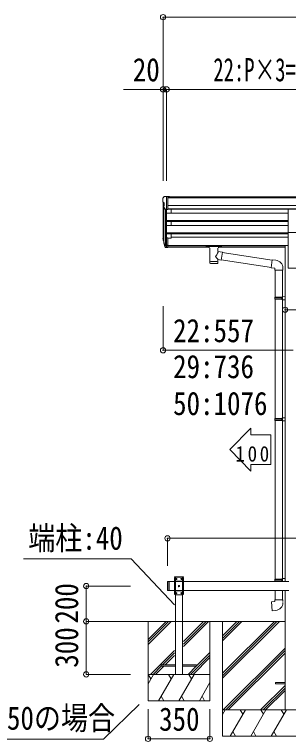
# Model space of a CAD drawing. Units: millimetres at full size, sheet at 1:30. Extents: x -8432 to 28176, y -5820 to 5820.
# Drawn here: x 800 to 2350, y -3442 to 674 of the extents above; entities that cross this region are included whole.
import ezdxf
from ezdxf.enums import TextEntityAlignment as Align

# ---------------------------------------------------------------- set-up
doc = ezdxf.new("R2010")
doc.units = ezdxf.units.MM
doc.header["$LTSCALE"] = 30
doc.header["$PDMODE"] = 32
doc.header["$PDSIZE"] = 30
for name, color, linetype, lineweight in [('0-0_0', 7, 'Continuous', 9), ('0-3_ELV2', 4, 'Continuous', 9), ('0-6_OTH_LINE', 6, 'Continuous', 9), ('0-9_OUTLINE', 7, 'Continuous', 9)]:
    doc.layers.add(name, color=color, linetype=linetype, lineweight=lineweight)
doc.styles.add('ＭＳ ゴシック', font='')
doc.styles.get('ＭＳ ゴシック').set_extended_font_data('MS Gothic')

msp = doc.modelspace()

# ---------------------------------------------------------------- linework, layer by layer
at = {"layer": '0-0_0'}
for p, q in [((1246.57, -2762.41), (2331.61, -2762.41)), ((1555.61, -2762.41), (1555.61, -3212.41)), ((1555.61, -2864.75), (1657.96, -2762.41)), ((1555.61, -2878.9), (1672.1, -2762.41)), ((1555.61, -2893.04), (1686.24, -2762.41)), ((1755.61, -2905.17), (1898.37, -2762.41)), ((1755.61, -2891.03), (1884.23, -2762.41)), ((1755.61, -2876.89), (1870.09, -2762.41)), ((1905.61, -3212.41), (1905.61, -2762.41)), ((1976.41, -3056.58), (2270.59, -2762.41)), ((1976.41, -3070.73), (2284.73, -2762.41)), ((1976.41, -3084.87), (2298.87, -2762.41)), ((1976.41, -2872.74), (2086.74, -2762.41)), ((1976.41, -2858.59), (2072.6, -2762.41)), ((1976.41, -2844.45), (2058.46, -2762.41)), ((1982.78, -3262.35), (2331.21, -2913.92)), ((1570.09, -3062.41), (1705.61, -2926.89)), ((1638.23, -3008.41), (1705.61, -2941.03)), ((1652.37, -3008.41), (1705.61, -2955.17)), ((1796.36, -3062.41), (1905.61, -2953.16)), ((1830.61, -3014.02), (1905.61, -2939.02)), ((1996.92, -3262.35), (2331.21, -2928.06)), ((2011.06, -3262.35), (2331.21, -2942.2)), ((1810.5, -3062.41), (1905.61, -2967.3)), ((1584.23, -3062.41), (1630.61, -3016.03)), ((1598.37, -3062.41), (1644.37, -3016.41)), ((1782.22, -3062.41), (1828.22, -3016.41)), ((1555.61, -3115.52), (1586.27, -3062.41)), ((1555.61, -3062.41), (1905.61, -3062.41)), ((1571.27, -3088.39), (1556.27, -3062.41)), ((1615.14, -3212.41), (1701.74, -3062.41)), ((1686.74, -3088.39), (1671.74, -3062.41)), ((1730.61, -3212.41), (1817.21, -3062.41)), ((1802.21, -3088.39), (1787.21, -3062.41)), ((1846.08, -3212.41), (1905.61, -3109.3)), ((2194.91, -3262.35), (2331.21, -3126.05)), ((2209.05, -3262.35), (2331.21, -3140.19)), ((2223.19, -3262.35), (2331.21, -3154.33)), ((1630.14, -3186.43), (1645.14, -3212.41)), ((1745.61, -3186.43), (1760.61, -3212.41)), ((1861.08, -3186.43), (1876.08, -3212.41)), ((1555.61, -3212.41), (1905.61, -3212.41)), ((2776.41, -3262.41), (1976.41, -3262.41)), ((1976.41, -3289.91), (1992.29, -3262.41)), ((2021.15, -3412.41), (2107.76, -3262.41)), ((2092.76, -3288.39), (2077.76, -3262.41)), ((2136.63, -3412.41), (2223.23, -3262.41)), ((2208.23, -3288.39), (2193.22, -3262.41)), ((2252.09, -3412.41), (2338.7, -3262.41)), ((2323.7, -3288.39), (2308.7, -3262.41)), ((2036.15, -3386.43), (2051.15, -3412.41)), ((2151.62, -3386.43), (2166.62, -3412.41)), ((2267.09, -3386.43), (2282.09, -3412.41))]:
    msp.add_line(p, q, dxfattribs=at)
msp.add_lwpolyline([(1976.41, -2762.41), (1976.41, -3412.41), (2776.41, -3412.41)], dxfattribs=at)
at = {"layer": '0-3_ELV2', "color": 6}
for p, q in [((1640.61, 249.93), (1416.11, 249.93)), ((1640.61, 249.93), (1640.61, -268.58)), ((1640.61, 249.93), (1660.61, 249.93)), ((1660.61, 249.93), (1660.61, -268.58)), ((1660.61, 249.93), (4524.61, 249.93))]:
    msp.add_line(p, q, dxfattribs=at)
at = {"layer": '0-3_ELV2'}
for p, q in [((1638.61, -366.78), (1638.61, -367.41)), ((1645.52, -357.97), (1641.45, -363.78)), ((1648.61, -357.41), (1646.28, -357.55)), ((1648.61, -357.41), (1667.11, -357.41)), ((1660.61, -357.41), (1660.61, -591.13)), ((1667.11, -357.41), (1677.11, -357.49)), ((1667.11, -429.39), (1667.11, -357.41)), ((4518.11, -359.01), (1667.11, -359.01)), ((4518.11, -364.23), (1667.11, -364.23)), ((1677.11, -359.01), (1677.11, -357.49)), ((1640.61, -387.98), (1640.61, -590.77)), ((1641.14, -388.59), (1646.46, -391.66)), ((1646.61, -391.92), (1646.61, -408.2)), ((4518.11, -407.76), (1667.11, -407.76)), ((1652.98, -428.58), (1643.98, -412.99)), ((1645.58, -415.75), (1645.58, -617.48)), ((1654.61, -429.92), (1654.6, -635.91)), ((1660.61, -430.39), (1655.4, -430.07)), ((1667.11, -429.39), (1660.61, -429.39)), ((1660.61, -450.92), (2349.11, -450.92)), ((4518.11, -425.61), (1667.11, -425.61)), ((2349.11, -428.86), (1667.11, -428.86)), ((1685.61, -428.86), (1685.61, -450.92)), ((2349.11, -559.84), (2349.11, -428.04)), ((2349.11, -428.04), (2404.11, -428.04)), ((1660.61, -492.8), (2349.11, -492.8)), ((1660.61, -494.3), (2349.11, -494.3)), ((1660.61, -498.61), (2349.11, -498.61)), ((1660.61, -521.03), (2349.11, -521.03)), ((1685.61, -498.61), (1685.61, -521.03)), ((1660.61, -562.9), (2349.11, -562.9)), ((1660.61, -564.4), (2349.11, -564.4)), ((1660.61, -568.72), (2349.11, -568.72)), ((1685.61, -568.72), (1685.61, -591.76)), ((2349.11, -559.84), (2349.11, -762.41)), ((2349.11, -559.84), (2404.11, -559.84)), ((1641.7, -605.32), (1645.58, -613.27)), ((1642.31, -603.94), (1645.58, -611.01)), ((1644.02, -616.6), (1644.36, -621)), ((1660.61, -591.13), (1660.61, -645.9)), ((1667.11, -591.13), (1660.61, -591.13)), ((1667.11, -591.13), (1667.11, -645.16)), ((1685.61, -591.76), (1667.11, -591.76)), ((1685.61, -586.82), (2349.11, -586.82)), ((1644.36, -621), (1653.16, -644.55)), ((1644.97, -620.44), (1653.16, -636.61)), ((1654.18, -635.48), (1646.42, -620.08)), ((1660.61, -636.16), (1655.47, -636.16)), ((1660.61, -637.97), (1655.76, -637.97)), ((1660.61, -645.9), (1655.76, -645.9)), ((1667.11, -631.26), (1660.61, -631.26)), ((1667.11, -636.14), (1660.61, -636.14)), ((1667.11, -645.16), (1660.61, -645.16)), ((1667.11, -633.83), (2331.41, -633.83)), ((1667.11, -635.23), (2331.41, -635.23)), ((1901.11, -642.92), (1667.11, -642.92)), ((2331.41, -642.92), (1955.11, -642.92)), ((2331.41, -633.41), (2349.11, -633.41)), ((2331.41, -633.41), (2331.41, -2537.41)), ((2349.11, -762.41), (2404.11, -762.41)), ((1705.31, -2512.41), (1705.42, -2510.35)), ((1754.8, -2509.41), (1706.41, -2509.41)), ((1755.91, -2512.41), (1755.8, -2510.35)), ((1665.61, -2539.41), (1665.61, -2585.41)), ((1667.61, -2537.41), (1667.61, -2587.41)), ((1675.61, -2537.41), (2351.61, -2537.41)), ((1675.61, -2537.41), (1675.61, -2587.41)), ((1755.91, -2512.41), (1705.31, -2512.41)), ((1705.61, -2517.41), (1705.61, -2607.41)), ((1755.61, -2535.11), (1705.61, -2535.11)), ((1710.61, -3062.41), (1710.61, -2512.41)), ((1714.35, -2521.99), (1713.51, -2521.99)), ((1716.87, -2522.83), (1717.71, -2522.83)), ((1744.35, -2521.99), (1743.51, -2521.99)), ((1746.87, -2522.83), (1747.71, -2522.83)), ((1750.61, -2512.41), (1755.61, -2517.41)), ((1750.61, -3062.41), (1750.61, -2512.41)), ((1755.61, -2607.41), (1755.61, -2517.41)), ((1675.61, -2587.41), (2351.61, -2587.41)), ((1755.61, -2589.71), (1705.61, -2589.71)), ((1729.35, -2561.99), (1728.51, -2561.99)), ((1731.87, -2562.83), (1732.71, -2562.83)), ((2331.61, -2587.41), (2331.61, -3262.41)), ((1710.61, -2612.41), (1705.61, -2607.41)), ((1714.35, -2601.99), (1713.51, -2601.99)), ((1716.87, -2602.83), (1717.71, -2602.83)), ((1744.35, -2601.99), (1743.51, -2601.99)), ((1746.87, -2602.83), (1747.71, -2602.83)), ((1630.61, -3008.41), (1630.61, -3016.41)), ((1710.61, -3008.41), (1630.61, -3008.41)), ((1630.61, -3016.41), (1710.61, -3016.41)), ((1830.61, -3008.41), (1750.61, -3008.41)), ((1750.61, -3016.41), (1830.61, -3016.41)), ((1830.61, -3016.41), (1830.61, -3008.41)), ((2276.41, -3107.91), (2276.41, -3116.91)), ((2276.41, -3107.91), (2331.21, -3107.91)), ((2276.41, -3116.91), (2331.21, -3116.91))]:
    msp.add_line(p, q, dxfattribs=at)
at = {"layer": '0-3_ELV2', "color": 7}
for p, q in [((850.61, -2407.96), (1459.14, -2407.96)), ((1459.14, -2407.96), (1705.37, -2669.68))]:
    msp.add_line(p, q, dxfattribs=at)
at = {"layer": '0-3_ELV2'}
for points in [[(1665.61, -2539.41), (1667.61, -2537.41), (1675.61, -2537.41)], [(1750.61, -2512.41), (1710.61, -2512.41), (1705.61, -2517.41)], [(1713.51, -2521.99), (1713.51, -2522.83), (1714.35, -2522.83)], [(1716.03, -2521.15), (1716.03, -2520.31), (1715.19, -2520.31), (1715.19, -2521.15)], [(1715.19, -2523.67), (1715.19, -2524.51), (1716.03, -2524.51), (1716.03, -2523.67)], [(1717.71, -2522.83), (1717.71, -2521.99), (1716.87, -2521.99)], [(1743.51, -2521.99), (1743.51, -2522.83), (1744.35, -2522.83)], [(1746.03, -2521.15), (1746.03, -2520.31), (1745.19, -2520.31), (1745.19, -2521.15)], [(1745.19, -2523.67), (1745.19, -2524.51), (1746.03, -2524.51), (1746.03, -2523.67)], [(1747.71, -2522.83), (1747.71, -2521.99), (1746.87, -2521.99)], [(1665.61, -2585.41), (1667.61, -2587.41), (1675.61, -2587.41)], [(1728.51, -2561.99), (1728.51, -2562.83), (1729.35, -2562.83)], [(1731.03, -2561.15), (1731.03, -2560.31), (1730.19, -2560.31), (1730.19, -2561.15)], [(1730.19, -2563.67), (1730.19, -2564.51), (1731.03, -2564.51), (1731.03, -2563.67)], [(1732.71, -2562.83), (1732.71, -2561.99), (1731.87, -2561.99)], [(1710.61, -2612.41), (1750.61, -2612.41), (1755.61, -2607.41)], [(1713.51, -2601.99), (1713.51, -2602.83), (1714.35, -2602.83)], [(1716.03, -2601.15), (1716.03, -2600.31), (1715.19, -2600.31), (1715.19, -2601.15)], [(1715.19, -2603.67), (1715.19, -2604.51), (1716.03, -2604.51), (1716.03, -2603.67)], [(1717.71, -2602.83), (1717.71, -2601.99), (1716.87, -2601.99)], [(1743.51, -2601.99), (1743.51, -2602.83), (1744.35, -2602.83)], [(1746.03, -2601.15), (1746.03, -2600.31), (1745.19, -2600.31), (1745.19, -2601.15)], [(1745.19, -2603.67), (1745.19, -2604.51), (1746.03, -2604.51), (1746.03, -2603.67)], [(1747.71, -2602.83), (1747.71, -2601.99), (1746.87, -2601.99)]]:
    msp.add_lwpolyline(points, dxfattribs=at)
for centre in [(1715.61, -2522.41), (1745.61, -2522.41), (1730.61, -2562.41), (1715.61, -2602.41), (1745.61, -2602.41)]:
    msp.add_circle(centre, 3.5, dxfattribs=at)
for centre, radius, start, end in [((1641.61, -366.78), 3, 93, 180), ((1840.61, -367.41), 202, 180, 184.94904), ((1646.34, -358.55), 1, 93.5, 145), ((1645.51, -384.22), 6.18, 185.7035, 224.99897), ((1646.58, -411.49), 3, 94.7167, 210), ((1646.31, -408.2), 0.3, 274.7167, 0), ((1646.31, -391.92), 0.3, 0, 60), ((1655.58, -427.08), 3, 210, 266.5), ((1669.79, -596.2), 29.53, 186.50806, 197.98144), ((1671.2, -594.45), 30.41, 187.1552, 198.19734), ((1706.41, -2510.41), 1, 90, 176.99994), ((1754.8, -2510.41), 1, 3.00011, 90), ((1714.35, -2521.15), 0.84, 270, 0), ((1714.35, -2523.67), 0.84, 0, 90), ((1716.87, -2521.15), 0.84, 180, 270), ((1716.87, -2523.67), 0.84, 90, 180), ((1744.35, -2521.15), 0.84, 270, 0), ((1744.35, -2523.67), 0.84, 0, 90), ((1746.87, -2521.15), 0.84, 180, 270), ((1746.87, -2523.67), 0.84, 90, 180), ((1729.35, -2561.15), 0.84, 270, 0), ((1729.35, -2563.67), 0.84, 0, 90), ((1731.87, -2561.15), 0.84, 180, 270), ((1731.87, -2563.67), 0.84, 90, 180), ((1714.35, -2601.15), 0.84, 270, 0), ((1714.35, -2603.67), 0.84, 0, 90), ((1716.87, -2601.15), 0.84, 180, 270), ((1716.87, -2603.67), 0.84, 90, 180), ((1744.35, -2601.15), 0.84, 270, 0), ((1744.35, -2603.67), 0.84, 0, 90), ((1746.87, -2601.15), 0.84, 180, 270), ((1746.87, -2603.67), 0.84, 90, 180)]:
    msp.add_arc(centre, radius, start, end, dxfattribs=at)
for centre, major_axis, ratio, start_param, end_param in [((1729.26, -596.64), (-89.06, 1.43), 0.57596, 6.1962358, 6.3678173), ((1728.47, -589.96), (87.93, 4.42), 0.541684, 3.0659337, 3.2228513), ((1645.32, -616.6), (1.3, 0), 0.90356, 1.3700892, 3.347195), ((1731.24, -600.4), (-89.07, 0), 0.90356, 0.2056023, 0.2515348), ((1730.53, -596.54), (-88.05, 0), 0.90356, 0.2662965, 0.3003836), ((1655.76, -635.26), (-3, 0), 0.90356, 0.5235988, 1.5707963), ((1655.76, -643.19), (3, 0), 0.90356, 3.6651914, 4.712389), ((1655.47, -634.81), (-1.5, 0), 0.90356, 0.5235988, 1.5707963)]:
    msp.add_ellipse(centre, major_axis=major_axis, ratio=ratio, start_param=start_param, end_param=end_param, dxfattribs=at)
at = {"layer": '0-3_ELV2', "color": 6}
for p in [(1640.61, 249.93), (1660.61, 249.93)]:
    msp.add_point(p, dxfattribs=at)
at = {"layer": '0-6_OTH_LINE'}
for p, q in [((1640.61, 658.76), (1640.61, -268.58)), ((1640.61, 658.76), (4544.61, 658.76)), ((1640.61, -1227.18), (1640.61, -977.18)), ((2376.61, -1227.18), (1640.61, -1227.18)), ((1665.61, -2292.15), (1665.61, -2447.66)), ((1665.61, -2292.15), (4519.61, -2292.15)), ((1205.61, -2562.41), (1455.61, -2562.41)), ((1205.61, -2562.41), (1205.61, -2762.41)), ((1205.61, -2562.41), (1455.61, -2562.41)), ((1205.61, -2562.41), (1205.61, -2762.41)), ((1205.61, -2762.41), (1455.61, -2762.41)), ((1205.61, -2762.41), (1455.61, -2762.41)), ((1205.61, -2762.41), (1205.61, -3062.41)), ((1205.61, -3062.41), (1455.61, -3062.41)), ((1555.61, -3427.4), (1555.61, -3260.02)), ((1905.61, -3427.4), (1905.61, -3260.02)), ((1905.61, -3427.4), (1555.61, -3427.4))]:
    msp.add_line(p, q, dxfattribs=at)
at = {"layer": '0-6_OTH_LINE', "color": 7}
for p, q in [((2137.96, -1668.24), (2017.73, -1789.45)), ((2137.96, -1668.24), (2137.96, -1705.87)), ((2137.96, -1911.28), (2017.73, -1790.07)), ((2137.96, -1873.65), (2250.18, -1873.65)), ((2137.96, -1873.65), (2137.96, -1911.28))]:
    msp.add_line(p, q, dxfattribs=at)
at = {"layer": '0-6_OTH_LINE'}
msp.add_lwpolyline([(2331.41, -998.08), (2421.81, -998.08), (2671.75, -998.08)], dxfattribs=at)
at = {"layer": '0-6_OTH_LINE', "color": 7}
for points in [[(2137.96, -1705.87), (2250.18, -1705.87), (2250.18, -1873.65)], [(703.24, -3428.71), (1303.37, -3428.71), (1505.62, -3233.09)]]:
    msp.add_lwpolyline(points, dxfattribs=at)
at = {"layer": '0-6_OTH_LINE'}
for p in [(1640.61, 658.76), (2331.41, -998.08), (1640.61, -1227.18), (1665.61, -2292.15), (1205.61, -2562.41), (1205.61, -2562.41), (1205.61, -2762.41), (1205.61, -2762.41), (1205.61, -3062.41), (1555.61, -3427.4), (1905.61, -3427.4)]:
    msp.add_point(p, dxfattribs=at)
at = {"layer": '0-9_OUTLINE'}
for p, q in [((1884.61, -636.01), (1884.61, -641.76)), ((1886.61, -635.34), (1969.61, -635.34)), ((1886.61, -637.52), (1969.61, -637.52)), ((1886.61, -642.43), (1901.11, -642.43)), ((1901.11, -648.07), (1901.11, -641.53)), ((1905.21, -648.99), (1905.19, -734.43)), ((1951.01, -667.74), (1951.01, -648.99)), ((1955.11, -648.07), (1955.11, -641.53)), ((1955.11, -642.43), (1969.61, -642.43)), ((1971.61, -636.01), (1971.61, -641.76)), ((1976.23, -671.64), (1951, -667.73)), ((1976.23, -671.64), (1969.21, -716.9)), ((2257.22, -717.3), (1975.91, -673.66)), ((1951.03, -734.43), (1951, -713.77)), ((1951, -714.08), (1969.21, -716.9)), ((2253.55, -759.23), (1969.48, -715.16)), ((2278.22, -717.26), (2257.38, -715.44)), ((2273.3, -773), (2319.3, -773)), ((2275.41, -773), (2275.41, -926.47)), ((2317.41, -773), (2317.41, -923.92)), ((2319.3, -773), (2319.3, -762.09)), ((2273.41, -928.47), (2274.41, -926.47)), ((2273.41, -928.47), (2317.41, -928.47)), ((2273.41, -928.47), (2273.41, -936.47)), ((2273.41, -936.47), (2317.41, -936.47)), ((2273.41, -936.47), (2274.41, -938.47)), ((2274.41, -926.47), (2317.41, -926.47)), ((2274.41, -938.47), (2317.41, -938.47)), ((2275.41, -938.47), (2275.41, -1612.83)), ((2312.93, -928.47), (2312.5, -926.47)), ((2315.41, -923.97), (2331.41, -923.5)), ((2315.41, -925.97), (2315.41, -923.97)), ((2315.41, -925.97), (2317.41, -925.97)), ((2315.41, -940.97), (2315.41, -938.97)), ((2315.41, -940.97), (2331.41, -941.44)), ((2317.41, -941.03), (2317.41, -1610.27)), ((2331.41, -923.5), (2331.41, -941.44)), ((2273.41, -1614.83), (2274.41, -1612.83)), ((2273.41, -1614.83), (2317.41, -1614.83)), ((2273.41, -1614.83), (2273.41, -1622.83)), ((2273.41, -1622.83), (2317.41, -1622.83)), ((2273.41, -1622.83), (2274.41, -1624.83)), ((2274.41, -1612.83), (2317.41, -1612.83)), ((2274.41, -1624.83), (2317.41, -1624.83)), ((2275.41, -1624.83), (2275.41, -2522.85)), ((2312.93, -1614.83), (2312.5, -1612.83)), ((2315.41, -1610.33), (2331.41, -1609.86)), ((2315.41, -1612.33), (2315.41, -1610.33)), ((2315.41, -1612.33), (2317.41, -1612.33)), ((2315.41, -1627.33), (2315.41, -1625.33)), ((2315.41, -1627.33), (2331.41, -1627.8)), ((2317.41, -1627.39), (2317.41, -2520.29)), ((2331.41, -1609.86), (2331.41, -1627.8)), ((2273.41, -2524.85), (2274.41, -2522.85)), ((2273.41, -2524.85), (2317.41, -2524.85)), ((2273.41, -2524.85), (2273.41, -2532.85)), ((2273.41, -2532.85), (2317.41, -2532.85)), ((2273.41, -2532.85), (2274.41, -2534.85)), ((2274.41, -2522.85), (2317.41, -2522.85)), ((2274.41, -2534.85), (2317.41, -2534.85)), ((2275.41, -2534.85), (2275.41, -2537.41)), ((2312.93, -2524.85), (2312.5, -2522.85)), ((2315.41, -2520.35), (2331.41, -2519.88)), ((2315.41, -2522.35), (2315.41, -2520.35)), ((2315.41, -2522.35), (2317.41, -2522.35)), ((2315.41, -2537.35), (2315.41, -2535.35)), ((2315.41, -2537.35), (2317.41, -2537.41)), ((2331.41, -2519.88), (2331.41, -2537.41)), ((2275.41, -2587.41), (2275.41, -2639.85)), ((2317.41, -2587.41), (2317.41, -2639.85)), ((2273.41, -2639.85), (2319.41, -2639.85)), ((2273.41, -2649.85), (2273.41, -2639.85)), ((2319.41, -2639.85), (2319.41, -2650.77)), ((2278.33, -2700.59), (2257.49, -2702.42))]:
    msp.add_line(p, q, dxfattribs=at)
for points in [[(1884.61, -636.01), (1884.65, -635.81), (1884.73, -635.67), (1884.83, -635.58), (1884.93, -635.52), (1885.05, -635.47), (1885.34, -635.41), (1885.83, -635.37), (1886.37, -635.35), (1886.61, -635.34)], [(1884.61, -641.76), (1884.65, -641.96), (1884.73, -642.1), (1884.83, -642.19), (1884.93, -642.25), (1885.05, -642.3), (1885.34, -642.36), (1885.83, -642.41), (1886.37, -642.43), (1886.61, -642.43)], [(1969.61, -635.34), (1969.96, -635.35), (1970.49, -635.37), (1970.94, -635.42), (1971.24, -635.5), (1971.41, -635.6), (1971.53, -635.74), (1971.6, -635.92), (1971.61, -636.01)], [(1969.61, -642.43), (1969.96, -642.42), (1970.49, -642.4), (1970.94, -642.35), (1971.24, -642.27), (1971.41, -642.17), (1971.53, -642.03), (1971.6, -641.85), (1971.61, -641.76)], [(2257.38, -715.44), (2253.37, -761.26), (2273.3, -763), (2273.3, -773)], [(2312.93, -928.47), (2312.93, -936.47), (2312.5, -938.47)], [(2315.41, -938.97), (2317.41, -938.97), (2317.41, -925.97)], [(2312.93, -1614.83), (2312.93, -1622.83), (2312.5, -1624.83)], [(2315.41, -1625.33), (2317.41, -1625.33), (2317.41, -1612.33)], [(2312.93, -2524.85), (2312.93, -2532.85), (2312.5, -2534.85)], [(2315.41, -2535.35), (2317.41, -2535.35), (2317.41, -2522.35)], [(2257.49, -2702.42), (2253.48, -2651.59), (2273.41, -2649.85)]]:
    msp.add_lwpolyline(points, dxfattribs=at)
for centre, start, end in [((2274.3, -762.09), 0, 85), ((2274.41, -2655.77), 275, 0)]:
    msp.add_arc(centre, 45, start, end, dxfattribs=at)
for centre, major_axis, ratio, start_param, end_param in [((1886.61, -637.74), (2, 0), 0.109601, 1.5707963, 3.1415927), ((1928.11, -641.53), (27, 0), 0.070066, 6.2831853, 9.424778), ((1939.11, -645.51), (16, 0), 0.361356, 6.2636979, 6.2831853), ((1969.61, -637.74), (2, 0), 0.109601, 0, 1.5707963), ((1928.1, -694.28), (-22.81, -26.62), 0.234429, 1.6855472, 3.1268519), ((1930.66, -691.63), (20.32, -22.25), 0.045535, 0.0389954, 1.3075346), ((1928.11, -734.43), (22.92, 0), 0.101955, 3.1415499, 6.2833984), ((1928.11, -721.99), (22.91, 0), 0.122865, 3.1415927, 6.2831853)]:
    msp.add_ellipse(centre, major_axis=major_axis, ratio=ratio, start_param=start_param, end_param=end_param, dxfattribs=at)

# ---------------------------------------------------------------- texts
at = {"layer": '0-3_ELV2', "color": 7, "style": 'ＭＳ ゴシック'}
for s, width, p in [('20', 0.85, (1469.31, 255.93)), ('22:P×3=2148 29:P×4=2864 50:P×7=5012 ', 0.65, (1925.14, 255.93)), ('端柱:40', 0.85, (877.44, -2396.19))]:
    msp.add_text(s, height=132, dxfattribs=dict(at, width=width)).set_placement(p, align=Align.BOTTOM_LEFT)
at = {"layer": '0-6_OTH_LINE', "color": 7, "style": 'ＭＳ ゴシック', "width": 0.85}
for s, p in [('22:557', (1697.34, -1221.18)), ('29:736', (1697.34, -1424.86)), ('50:1076', (1697.34, -1633.74)), ('L50の場合', (680.73, -3415.44)), ('350', (1618.11, -3421.4))]:
    msp.add_text(s, height=132, dxfattribs=at).set_placement(p, align=Align.BOTTOM_LEFT)
for s, p in [('200', (1199.61, -2774.91)), ('200', (1199.61, -2774.91)), ('300', (1199.61, -3024.91))]:
    msp.add_text(s, height=132, rotation=90, dxfattribs=at).set_placement(p, align=Align.BOTTOM_LEFT)
at = {"layer": '0-6_OTH_LINE', "color": 3, "insert": (2050.69, -1858.89), "char_height": 87.98, "attachment_point": 7, "style": 'ＭＳ ゴシック'}
msp.add_mtext('\\T1.27;\\W0.9;100', dxfattribs=at)

doc.saveas('drawing.dxf')
